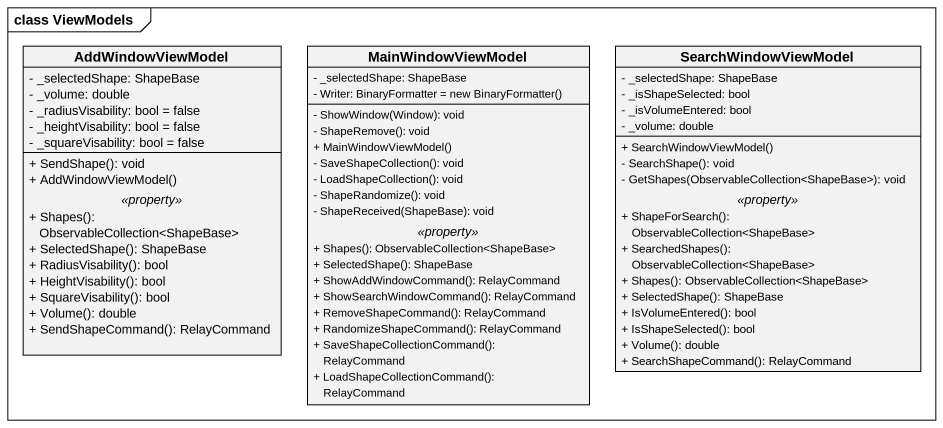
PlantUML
@startuml
mainframe class ViewModels
hide circle
hide empty members
skinparam classAttributeIconSize 0
class AddWindowViewModel {
  - _selectedShape: ShapeBase
  - _volume: double
  - _radiusVisability: bool = false
  - _heightVisability: bool = false
  - _squareVisability: bool = false
  --
  + SendShape(): void
  + AddWindowViewModel()
  .. <<property>> ..
  + Shapes(): ObservableCollection<ShapeBase>
  + SelectedShape(): ShapeBase
  + RadiusVisability(): bool
  + HeightVisability(): bool
  + SquareVisability(): bool
  + Volume(): double
  + SendShapeCommand(): RelayCommand
}
class MainWindowViewModel {
  - _selectedShape: ShapeBase
  {field} - Writer: BinaryFormatter = new BinaryFormatter()
  --
  - ShowWindow(Window): void
  - ShapeRemove(): void
  + MainWindowViewModel()
  - SaveShapeCollection(): void
  - LoadShapeCollection(): void
  - ShapeRandomize(): void
  - ShapeReceived(ShapeBase): void
  .. <<property>> ..
  + Shapes(): ObservableCollection<ShapeBase>
  + SelectedShape(): ShapeBase
  + ShowAddWindowCommand(): RelayCommand
  + ShowSearchWindowCommand(): RelayCommand
  + RemoveShapeCommand(): RelayCommand
  + RandomizeShapeCommand(): RelayCommand
  + SaveShapeCollectionCommand(): RelayCommand
  + LoadShapeCollectionCommand(): RelayCommand
}
class SearchWindowViewModel {
  - _selectedShape: ShapeBase
  - _isShapeSelected: bool
  - _isVolumeEntered: bool
  - _volume: double
  --
  + SearchWindowViewModel()
  - SearchShape(): void
  - GetShapes(ObservableCollection<ShapeBase>): void
  .. <<property>> ..
  + ShapeForSearch(): ObservableCollection<ShapeBase>
  + SearchedShapes(): ObservableCollection<ShapeBase>
  + Shapes(): ObservableCollection<ShapeBase>
  + SelectedShape(): ShapeBase
  + IsVolumeEntered(): bool
  + IsShapeSelected(): bool
  + Volume(): double
  + SearchShapeCommand(): RelayCommand
}
@enduml
